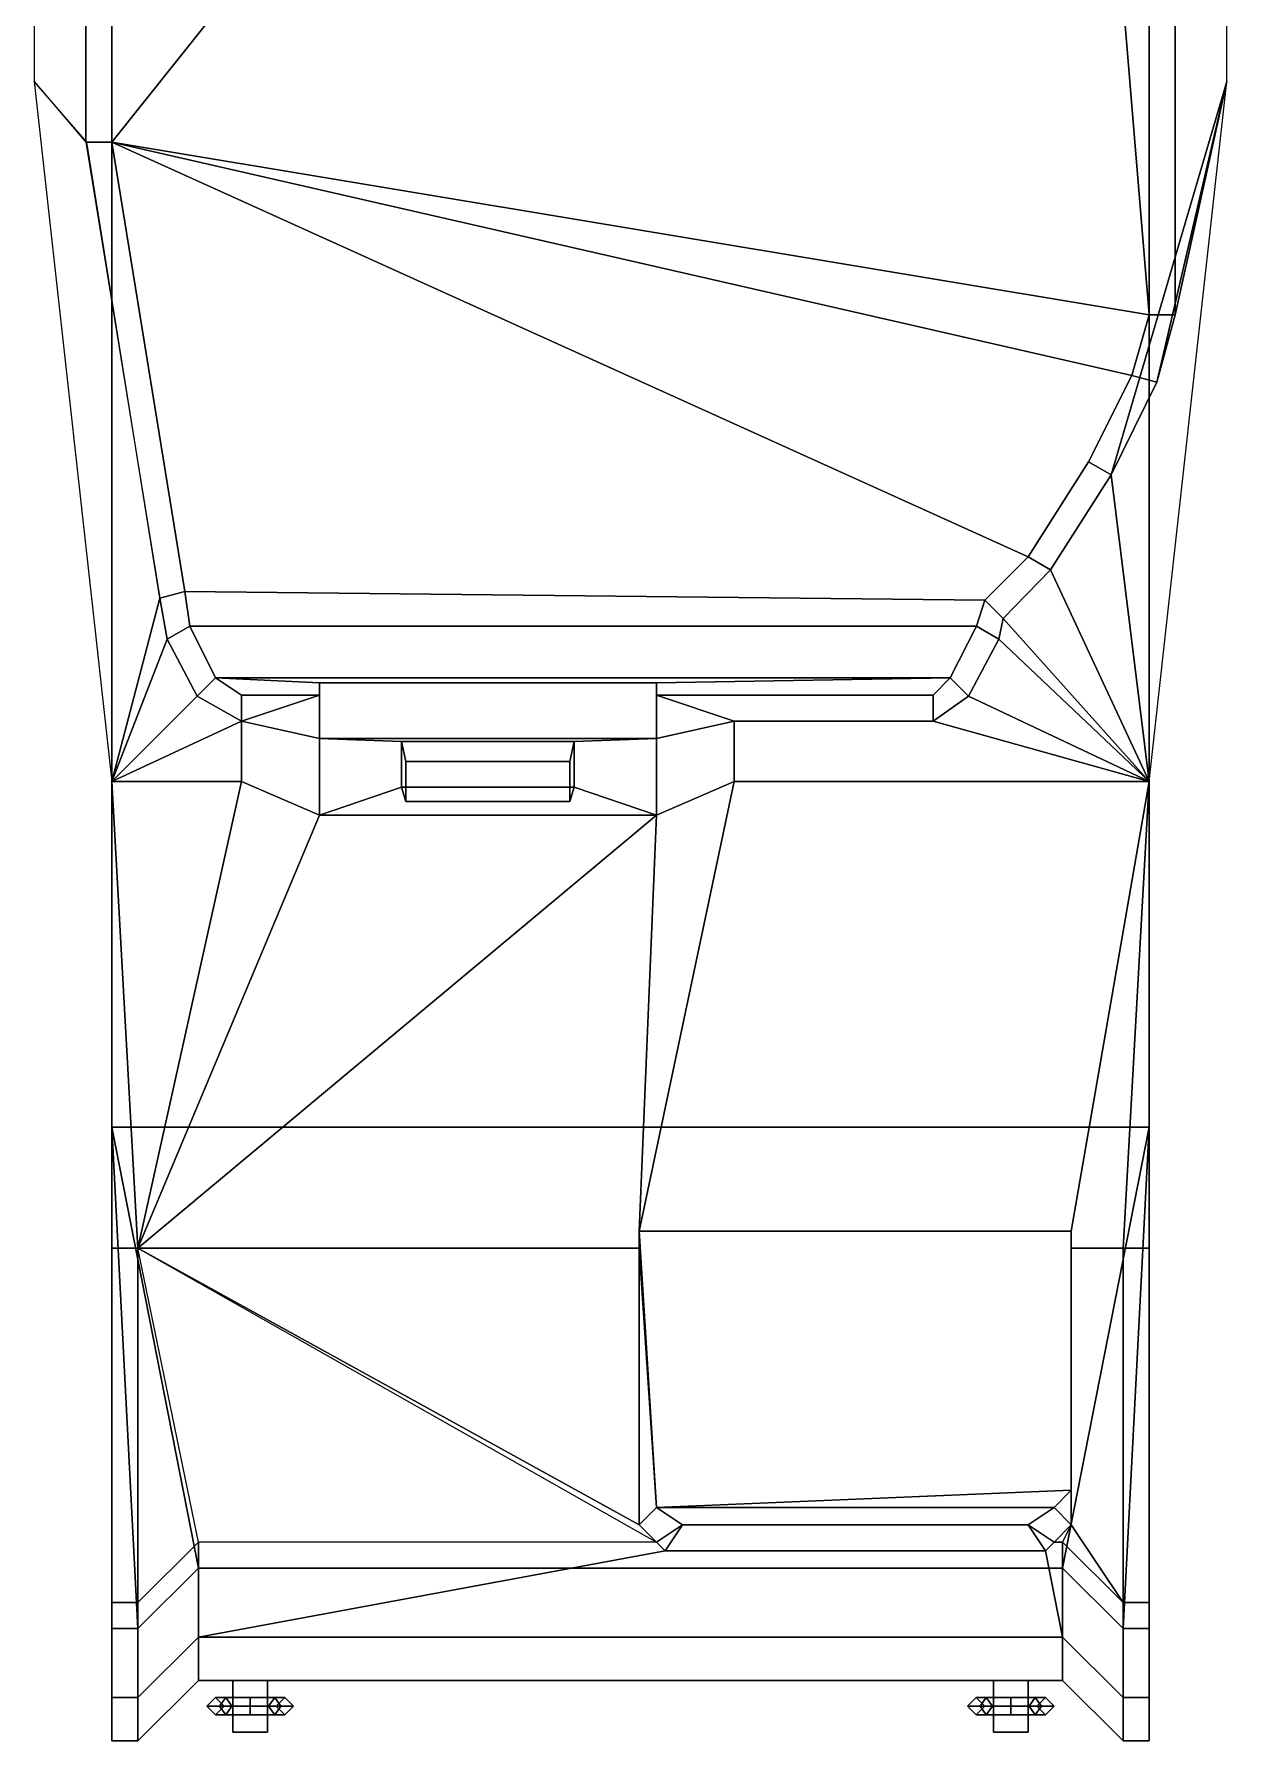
# Model space of a CAD drawing. Extents: x -0.9 to 0.69, y -1.94 to 2.01.
# Drawn here: x -0.69 to 0.69, y -1.94 to 0.035 of the extents above; entities that cross this region are included whole.
import ezdxf

# ---------------------------------------------------------------- set-up
doc = ezdxf.new("R2010")
doc.units = 0
doc.layers.get('0').update_dxf_attribs({"linetype": 'CONTINUOUS'})

msp = doc.modelspace()

# ---------------------------------------------------------------- linework, layer by layer
for points in [[(-0.6, -1.37, 0.9411), (-0.6, 1.6, 1.07), (-0.6, 1.58, 0.33), (-0.6, -1.23, 0.33)], [(-0.6, -0.83, 1.07), (-0.6, 1.6, 1.07), (-0.6, 1.6, 1.07), (-0.6, -1.37, 0.9411)], [(0.6, -1.23, 0.33), (0.6, 1.58, 0.33), (0.6, 1.6, 1.07), (0.6, -1.37, 0.9411)], [(0.6, -1.37, 0.9411), (0.6, 1.6, 1.07), (0.6, 1.6, 1.07), (0.6, -0.83, 1.07)], [(-0.6, -1.23, 0.33), (-0.6, 1.58, 0.33), (0.6, 1.58, 0.33), (0.6, -1.23, 0.33)], [(-0.63, 0.8, 1.35), (-0.69, 1.06, 1.07), (-0.69, -0.02, 1.07), (-0.63, -0.09, 1.35)], [(0.63, -0.29, 1.35), (0.69, -0.02, 1.07), (0.69, 1.06, 1.07), (0.63, 0.8, 1.35)], [(-0.6, 0.8, 1.37), (-0.63, 0.8, 1.35), (-0.63, -0.09, 1.35), (-0.6, -0.09, 1.37)], [(0.11, 0.8, 1.37), (-0.6, -0.09, 1.37), (0.6, -0.29, 1.37), (0.51, 0.8, 1.37)], [(0.11, 0.8, 1.37), (-0.6, 0.8, 1.37), (-0.6, -0.09, 1.37), (0.11, 0.8, 1.37)], [(0.51, 0.8, 1.37), (0.6, -0.29, 1.37), (0.6, 0.8, 1.37), (0.51, 0.8, 1.37)], [(0.6, -0.29, 1.37), (0.63, -0.29, 1.35), (0.63, 0.8, 1.35), (0.6, 0.8, 1.37)], [(-0.629, -0.09, 1.35), (-0.69, -0.02, 1.07), (-0.6, -0.83, 1.07), (-0.5447, -0.6178, 1.35)], [(0.556, -0.475, 1.35), (0.69, -0.02, 1.07), (0.69, -0.02, 1.07), (0.609, -0.3678, 1.35)], [(0.6, -0.83, 1.07), (0.69, -0.02, 1.07), (0.69, -0.02, 1.07), (0.556, -0.475, 1.35)], [(0.609, -0.3678, 1.35), (0.69, -0.02, 1.07), (0.69, -0.02, 1.07), (0.63, -0.29, 1.35)], [(-0.6, -0.09, 1.37), (-0.63, -0.09, 1.35), (-0.5447, -0.6178, 1.35), (-0.5157, -0.61, 1.37)], [(-0.6, -0.09, 1.37), (-0.5157, -0.61, 1.37), (0.41, -0.62, 1.3678), (0.46, -0.57, 1.37)], [(0.58, -0.36, 1.37), (-0.6, -0.09, 1.37), (0.46, -0.57, 1.37), (0.53, -0.46, 1.37)], [(0.6, -0.29, 1.37), (-0.6, -0.09, 1.37), (0.58, -0.36, 1.37), (0.6, -0.29, 1.37)], [(0.58, -0.36, 1.37), (0.609, -0.3678, 1.35), (0.63, -0.29, 1.35), (0.6, -0.29, 1.37)], [(0.53, -0.46, 1.37), (0.556, -0.475, 1.35), (0.609, -0.3678, 1.35), (0.58, -0.36, 1.37)], [(0.46, -0.57, 1.37), (0.486, -0.585, 1.35), (0.556, -0.475, 1.35), (0.53, -0.46, 1.37)], [(0.486, -0.585, 1.35), (0.6, -0.83, 1.07), (0.6, -0.83, 1.07), (0.556, -0.475, 1.35)], [(0.41, -0.62, 1.3678), (0.4312, -0.6412, 1.3478), (0.486, -0.585, 1.35), (0.46, -0.57, 1.37)], [(0.4312, -0.6412, 1.3478), (0.6, -0.83, 1.07), (0.6, -0.83, 1.07), (0.486, -0.585, 1.35)], [(-0.5157, -0.61, 1.37), (-0.5447, -0.6178, 1.35), (-0.536, -0.665, 1.3411), (-0.51, -0.65, 1.3611)], [(-0.5157, -0.61, 1.37), (-0.51, -0.65, 1.3611), (0.4004, -0.65, 1.3611), (0.41, -0.62, 1.3678)], [(-0.5447, -0.6178, 1.35), (-0.6, -0.83, 1.07), (-0.6, -0.83, 1.07), (-0.536, -0.665, 1.3411)], [(0.4004, -0.65, 1.3611), (0.4263, -0.6652, 1.3411), (0.4312, -0.6412, 1.3478), (0.41, -0.62, 1.3678)], [(-0.51, -0.65, 1.3611), (-0.536, -0.665, 1.3411), (-0.5012, -0.7312, 1.32), (-0.48, -0.71, 1.34)], [(-0.51, -0.65, 1.3611), (-0.48, -0.71, 1.34), (0.37, -0.71, 1.34), (0.4004, -0.65, 1.3611)], [(0.37, -0.71, 1.34), (0.3912, -0.7312, 1.32), (0.4263, -0.6652, 1.3411), (0.4003, -0.6502, 1.3611)], [(0.4263, -0.6652, 1.3411), (0.6, -0.83, 1.07), (0.6, -0.83, 1.07), (0.4312, -0.6412, 1.3478)], [(-0.536, -0.665, 1.3411), (-0.6, -0.83, 1.07), (-0.6, -0.83, 1.07), (-0.5012, -0.7312, 1.32)], [(0.3912, -0.7312, 1.32), (0.6, -0.83, 1.07), (0.6, -0.83, 1.07), (0.4263, -0.6652, 1.3411)], [(-0.48, -0.71, 1.34), (-0.5012, -0.7312, 1.32), (-0.45, -0.76, 1.3), (-0.45, -0.73, 1.32)], [(-0.48, -0.71, 1.34), (-0.45, -0.73, 1.32), (-0.36, -0.73, 1.32), (-0.36, -0.7157, 1.3343)], [(-0.48, -0.71, 1.34), (-0.36, -0.7157, 1.3343), (0.03, -0.7157, 1.3343), (0.37, -0.71, 1.34)], [(0.03, -0.7157, 1.3343), (0.03, -0.73, 1.32), (0.35, -0.73, 1.32), (0.37, -0.71, 1.34)], [(0.35, -0.73, 1.32), (0.35, -0.76, 1.3), (0.3912, -0.7312, 1.32), (0.37, -0.71, 1.34)], [(-0.45, -0.73, 1.32), (-0.45, -0.76, 1.3), (-0.45, -0.76, 1.3), (-0.36, -0.73, 1.32)], [(-0.36, -0.73, 1.32), (-0.45, -0.76, 1.3), (-0.45, -0.76, 1.3), (-0.36, -0.78, 1.32)], [(-0.36, -0.7157, 1.3343), (-0.36, -0.78, 1.32), (0.03, -0.78, 1.32), (0.03, -0.7157, 1.3343)], [(-0.36, -0.7157, 1.3343), (-0.36, -0.73, 1.32), (-0.36, -0.73, 1.32), (-0.36, -0.78, 1.32)], [(0.03, -0.7157, 1.3343), (0.03, -0.78, 1.32), (0.03, -0.73, 1.32), (0.03, -0.7157, 1.3343)], [(0.03, -0.73, 1.32), (0.12, -0.76, 1.3), (0.35, -0.76, 1.3), (0.35, -0.73, 1.32)], [(0.03, -0.73, 1.32), (0.03, -0.78, 1.32), (0.12, -0.76, 1.3), (0.03, -0.73, 1.32)], [(-0.5012, -0.7312, 1.32), (-0.6, -0.83, 1.07), (-0.6, -0.83, 1.07), (-0.45, -0.76, 1.3)], [(0.35, -0.76, 1.3), (0.6, -0.83, 1.07), (0.6, -0.83, 1.07), (0.3912, -0.7312, 1.32)], [(-0.45, -0.76, 1.3), (-0.6, -0.83, 1.07), (-0.45, -0.83, 1.07), (-0.45, -0.76, 1.3)], [(-0.45, -0.76, 1.3), (-0.45, -0.83, 1.07), (-0.36, -0.8687, 1.0608), (-0.36, -0.78, 1.32)], [(0.03, -0.78, 1.32), (0.03, -0.8687, 1.0608), (0.12, -0.83, 1.07), (0.12, -0.76, 1.3)], [(0.12, -0.76, 1.3), (0.12, -0.83, 1.07), (0.6, -0.83, 1.07), (0.35, -0.76, 1.3)], [(-0.36, -0.78, 1.32), (-0.36, -0.8687, 1.0608), (-0.265, -0.8364, 1.155), (-0.265, -0.7834, 1.31)], [(-0.36, -0.78, 1.32), (-0.265, -0.7834, 1.31), (-0.065, -0.7834, 1.31), (0.03, -0.78, 1.32)], [(-0.265, -0.7834, 1.31), (-0.26, -0.8068, 1.3), (-0.07, -0.8068, 1.3), (-0.065, -0.7834, 1.31)], [(-0.265, -0.7834, 1.31), (-0.265, -0.8364, 1.155), (-0.26, -0.853, 1.165), (-0.26, -0.8068, 1.3)], [(-0.07, -0.8068, 1.3), (-0.07, -0.853, 1.165), (-0.065, -0.8364, 1.155), (-0.065, -0.7834, 1.31)], [(-0.065, -0.7834, 1.31), (-0.065, -0.8364, 1.155), (0.03, -0.8687, 1.0608), (0.03, -0.78, 1.32)], [(-0.26, -0.8068, 1.3), (-0.26, -0.853, 1.165), (-0.07, -0.853, 1.165), (-0.07, -0.8068, 1.3)], [(-0.6, -0.83, 1.07), (-0.6, -1.37, 0.9411), (-0.57, -1.37, 0.9411), (-0.6, -0.83, 1.07)], [(-0.6, -0.83, 1.07), (-0.57, -1.37, 0.9411), (-0.57, -1.37, 0.9411), (-0.45, -0.83, 1.07)], [(-0.45, -0.83, 1.07), (-0.57, -1.37, 0.9411), (-0.57, -1.37, 0.9411), (-0.36, -0.8687, 1.0608)], [(-0.265, -0.8364, 1.155), (-0.36, -0.8687, 1.0608), (0.03, -0.8687, 1.0608), (-0.065, -0.8364, 1.155)], [(-0.26, -0.853, 1.165), (-0.265, -0.8364, 1.155), (-0.065, -0.8364, 1.155), (-0.07, -0.853, 1.165)], [(0.12, -0.83, 1.07), (0.01, -1.35, 0.9459), (0.51, -1.35, 0.9459), (0.6, -0.83, 1.07)], [(0.03, -0.8687, 1.0608), (0.03, -0.8687, 1.0608), (0.01, -1.35, 0.9459), (0.12, -0.83, 1.07)], [(0.51, -1.35, 0.9459), (0.51, -1.37, 0.9411), (0.57, -1.37, 0.9411), (0.6, -0.83, 1.07)], [(0.6, -0.83, 1.07), (0.57, -1.37, 0.9411), (0.6, -1.37, 0.9411), (0.6, -0.83, 1.07)], [(0.03, -0.8687, 1.0608), (-0.57, -1.37, 0.9411), (0.01, -1.37, 0.9411), (0.01, -1.35, 0.9459)], [(-0.36, -0.8687, 1.0608), (-0.57, -1.37, 0.9411), (-0.57, -1.37, 0.9411), (0.03, -0.8687, 1.0608)], [(-0.6, -1.81, 0.42), (-0.6, -1.23, 0.33), (-0.6, -1.23, 0.33), (-0.57, -1.81, 0.42)], [(-0.5, -1.74, 0.42), (-0.6, -1.23, 0.33), (0.6, -1.23, 0.33), (0.5, -1.74, 0.42)], [(-0.57, -1.81, 0.42), (-0.6, -1.23, 0.33), (-0.6, -1.23, 0.33), (-0.5, -1.74, 0.42)], [(-0.6, -1.37, 0.9411), (-0.6, -1.23, 0.33), (-0.6, -1.81, 0.42), (-0.6, -1.78, 0.86)], [(0.5, -1.74, 0.42), (0.6, -1.23, 0.33), (0.6, -1.23, 0.33), (0.57, -1.81, 0.42)], [(0.57, -1.81, 0.42), (0.6, -1.23, 0.33), (0.6, -1.23, 0.33), (0.6, -1.81, 0.42)], [(0.6, -1.78, 0.86), (0.6, -1.81, 0.42), (0.6, -1.23, 0.33), (0.6, -1.37, 0.9411)], [(0.01, -1.37, 0.9411), (0.01, -1.37, 0.9411), (0.03, -1.67, 0.89), (0.01, -1.35, 0.9459)], [(0.01, -1.35, 0.9459), (0.03, -1.67, 0.89), (0.51, -1.65, 0.8948), (0.51, -1.35, 0.9459)], [(0.51, -1.65, 0.8948), (0.51, -1.65, 0.8948), (0.51, -1.37, 0.9411), (0.51, -1.35, 0.9459)], [(-0.6, -1.37, 0.9411), (-0.6, -1.78, 0.86), (-0.57, -1.78, 0.86), (-0.57, -1.37, 0.9411)], [(-0.57, -1.37, 0.9411), (-0.57, -1.78, 0.86), (-0.5, -1.71, 0.86), (-0.57, -1.37, 0.9411)], [(-0.57, -1.37, 0.9411), (0.03, -1.71, 0.86), (0.01, -1.69, 0.8648)], [(-0.57, -1.37, 0.9411), (0.01, -1.69, 0.8648), (0.01, -1.37, 0.9411)], [(0.01, -1.37, 0.9411), (0.01, -1.37, 0.9411), (0.01, -1.69, 0.8648), (0.03, -1.67, 0.89)], [(0.51, -1.37, 0.9411), (0.51, -1.69, 0.8648), (0.57, -1.78, 0.86), (0.57, -1.37, 0.9411)], [(0.51, -1.65, 0.8948), (0.51, -1.65, 0.8948), (0.51, -1.69, 0.8648), (0.51, -1.37, 0.9411)], [(0.57, -1.37, 0.9411), (0.57, -1.78, 0.86), (0.6, -1.78, 0.86), (0.6, -1.37, 0.9411)], [(0.03, -1.67, 0.89), (0.03, -1.67, 0.89), (0.49, -1.67, 0.89), (0.51, -1.65, 0.8948)], [(0.49, -1.67, 0.89), (0.49, -1.67, 0.89), (0.51, -1.69, 0.8648), (0.51, -1.65, 0.8948)], [(0.03, -1.67, 0.89), (0.01, -1.69, 0.8648), (0.03, -1.71, 0.86), (0.06, -1.69, 0.89)], [(0.03, -1.67, 0.89), (0.06, -1.69, 0.89), (0.46, -1.69, 0.89), (0.49, -1.67, 0.89)], [(0.49, -1.67, 0.89), (0.46, -1.69, 0.89), (0.49, -1.71, 0.86), (0.51, -1.69, 0.8648)], [(0.06, -1.69, 0.89), (0.03, -1.71, 0.86), (0.04, -1.72, 0.8536), (0.06, -1.69, 0.89)], [(0.06, -1.69, 0.89), (0.04, -1.72, 0.8536), (0.48, -1.72, 0.8536), (0.46, -1.69, 0.89)], [(0.46, -1.69, 0.89), (0.46, -1.69, 0.89), (0.48, -1.72, 0.8536), (0.49, -1.71, 0.86)], [(0.49, -1.71, 0.86), (0.49, -1.71, 0.86), (0.5, -1.71, 0.86), (0.51, -1.69, 0.8648)], [(0.5, -1.71, 0.86), (0.5, -1.71, 0.86), (0.57, -1.78, 0.86), (0.51, -1.69, 0.8648)], [(-0.57, -1.78, 0.86), (-0.57, -1.89, 0.79), (-0.5, -1.82, 0.79), (-0.5, -1.71, 0.86)], [(-0.5, -1.71, 0.86), (-0.5, -1.82, 0.79), (0.04, -1.72, 0.8536), (0.03, -1.71, 0.86)], [(0.49, -1.71, 0.86), (0.48, -1.72, 0.8536), (0.5, -1.82, 0.79), (0.5, -1.71, 0.86)], [(0.5, -1.71, 0.86), (0.5, -1.82, 0.79), (0.57, -1.89, 0.79), (0.57, -1.78, 0.86)], [(0.04, -1.72, 0.8536), (-0.5, -1.82, 0.79), (0.5, -1.82, 0.79), (0.48, -1.72, 0.8536)], [(-0.57, -1.89, 0.49), (-0.57, -1.81, 0.42), (-0.5, -1.74, 0.42), (-0.5, -1.82, 0.49)], [(-0.5, -1.82, 0.49), (-0.5, -1.74, 0.42), (0.5, -1.74, 0.42), (0.5, -1.82, 0.49)], [(0.5, -1.82, 0.49), (0.5, -1.74, 0.42), (0.57, -1.81, 0.42), (0.57, -1.89, 0.49)], [(-0.6, -1.78, 0.86), (-0.6, -1.89, 0.79), (-0.57, -1.89, 0.79), (-0.57, -1.78, 0.86)], [(-0.6, -1.78, 0.86), (-0.6, -1.81, 0.42), (-0.6, -1.89, 0.49), (-0.6, -1.89, 0.79)], [(0.57, -1.78, 0.86), (0.57, -1.89, 0.79), (0.6, -1.89, 0.79), (0.6, -1.78, 0.86)], [(0.6, -1.89, 0.79), (0.6, -1.89, 0.49), (0.6, -1.81, 0.42), (0.6, -1.78, 0.86)], [(-0.6, -1.89, 0.49), (-0.6, -1.81, 0.42), (-0.57, -1.81, 0.42), (-0.57, -1.89, 0.49)], [(0.57, -1.89, 0.49), (0.57, -1.81, 0.42), (0.6, -1.81, 0.42), (0.6, -1.89, 0.49)], [(-0.57, -1.94, 0.6), (-0.57, -1.89, 0.49), (-0.5, -1.82, 0.49), (-0.5, -1.87, 0.6)], [(-0.57, -1.89, 0.79), (-0.57, -1.94, 0.68), (-0.5, -1.87, 0.68), (-0.5, -1.82, 0.79)], [(-0.5, -1.87, 0.6), (-0.5, -1.82, 0.49), (0.5, -1.82, 0.49), (0.5, -1.87, 0.6)], [(-0.5, -1.82, 0.79), (-0.5, -1.87, 0.68), (0.5, -1.87, 0.68), (0.5, -1.82, 0.79)], [(0.5, -1.82, 0.79), (0.5, -1.87, 0.68), (0.57, -1.94, 0.68), (0.57, -1.89, 0.79)], [(0.5, -1.87, 0.6), (0.5, -1.82, 0.49), (0.57, -1.89, 0.49), (0.57, -1.94, 0.6)], [(-0.57, -1.94, 0.68), (-0.57, -1.94, 0.6), (-0.5, -1.87, 0.6), (-0.5, -1.87, 0.68)], [(-0.5, -1.87, 0.68), (-0.5, -1.87, 0.6), (0.5, -1.87, 0.6), (0.5, -1.87, 0.68)], [(-0.46, -1.9, 0.68), (-0.46, -1.87, 0.68), (-0.46, -1.87, 0.63), (-0.46, -1.9, 0.63)], [(-0.42, -1.87, 0.63), (-0.42, -1.9, 0.63), (-0.46, -1.9, 0.63), (-0.46, -1.87, 0.63)], [(-0.42, -1.9, 0.68), (-0.42, -1.87, 0.68), (-0.46, -1.87, 0.68), (-0.46, -1.9, 0.68)], [(-0.42, -1.87, 0.68), (-0.42, -1.9, 0.68), (-0.42, -1.9, 0.63), (-0.42, -1.87, 0.63)], [(0.42, -1.9, 0.68), (0.42, -1.87, 0.68), (0.42, -1.87, 0.63), (0.42, -1.9, 0.63)], [(0.46, -1.87, 0.63), (0.46, -1.9, 0.63), (0.42, -1.9, 0.63), (0.42, -1.87, 0.63)], [(0.46, -1.9, 0.68), (0.46, -1.87, 0.68), (0.42, -1.87, 0.68), (0.42, -1.9, 0.68)], [(0.46, -1.87, 0.68), (0.46, -1.9, 0.68), (0.46, -1.9, 0.63), (0.46, -1.87, 0.63)], [(0.5, -1.87, 0.68), (0.5, -1.87, 0.6), (0.57, -1.94, 0.6), (0.57, -1.94, 0.68)], [(-0.6, -1.94, 0.6), (-0.6, -1.89, 0.49), (-0.57, -1.89, 0.49), (-0.57, -1.94, 0.6)], [(-0.6, -1.89, 0.79), (-0.6, -1.94, 0.68), (-0.57, -1.94, 0.68), (-0.57, -1.89, 0.79)], [(-0.6, -1.89, 0.79), (-0.6, -1.89, 0.49), (-0.6, -1.94, 0.6), (-0.6, -1.94, 0.68)], [(-0.48, -1.89, 0.54), (-0.49, -1.9, 0.54), (-0.49, -1.9, 0.67), (-0.48, -1.89, 0.66)], [(-0.49, -1.9, 0.54), (-0.48, -1.89, 0.54), (-0.4683, -1.89, 0.5117), (-0.4754, -1.9, 0.5046)], [(-0.46, -1.9, 0.67), (-0.46, -1.89, 0.66), (-0.48, -1.89, 0.66), (-0.49, -1.9, 0.67)], [(-0.47, -1.9, 0.54), (-0.48, -1.89, 0.54), (-0.48, -1.89, 0.66), (-0.47, -1.9, 0.65)], [(-0.48, -1.89, 0.54), (-0.47, -1.9, 0.54), (-0.4612, -1.9, 0.5188), (-0.4683, -1.89, 0.5117)], [(-0.46, -1.89, 0.66), (-0.46, -1.9, 0.65), (-0.47, -1.9, 0.65), (-0.48, -1.89, 0.66)], [(-0.4754, -1.9, 0.5046), (-0.4683, -1.89, 0.5117), (-0.44, -1.89, 0.5), (-0.44, -1.9, 0.49)], [(-0.4683, -1.89, 0.5117), (-0.4612, -1.9, 0.5188), (-0.44, -1.9, 0.51), (-0.44, -1.89, 0.5)], [(-0.44, -1.9, 0.49), (-0.44, -1.89, 0.5), (-0.4117, -1.89, 0.5117), (-0.4046, -1.9, 0.5046)], [(-0.44, -1.89, 0.5), (-0.44, -1.9, 0.51), (-0.4188, -1.9, 0.5188), (-0.4117, -1.89, 0.5117)], [(-0.42, -1.89, 0.66), (-0.42, -1.9, 0.67), (-0.39, -1.9, 0.67), (-0.4, -1.89, 0.66)], [(-0.42, -1.9, 0.65), (-0.42, -1.89, 0.66), (-0.4, -1.89, 0.66), (-0.41, -1.9, 0.65)], [(-0.4117, -1.89, 0.5117), (-0.4188, -1.9, 0.5188), (-0.41, -1.9, 0.54), (-0.4, -1.89, 0.54)], [(-0.4046, -1.9, 0.5046), (-0.4117, -1.89, 0.5117), (-0.4, -1.89, 0.54), (-0.39, -1.9, 0.54)], [(-0.4, -1.89, 0.54), (-0.41, -1.9, 0.54), (-0.41, -1.9, 0.65), (-0.4, -1.89, 0.66)], [(-0.39, -1.9, 0.54), (-0.4, -1.89, 0.54), (-0.4, -1.89, 0.66), (-0.39, -1.9, 0.67)], [(0.4, -1.89, 0.54), (0.39, -1.9, 0.54), (0.39, -1.9, 0.67), (0.4, -1.89, 0.66)], [(0.39, -1.9, 0.54), (0.4, -1.89, 0.54), (0.4117, -1.89, 0.5117), (0.4046, -1.9, 0.5046)], [(0.42, -1.9, 0.67), (0.42, -1.89, 0.66), (0.4, -1.89, 0.66), (0.39, -1.9, 0.67)], [(0.41, -1.9, 0.54), (0.4, -1.89, 0.54), (0.4, -1.89, 0.66), (0.41, -1.9, 0.65)], [(0.4, -1.89, 0.54), (0.41, -1.9, 0.54), (0.4188, -1.9, 0.5188), (0.4117, -1.89, 0.5117)], [(0.42, -1.89, 0.66), (0.42, -1.9, 0.65), (0.41, -1.9, 0.65), (0.4, -1.89, 0.66)], [(0.4046, -1.9, 0.5046), (0.4117, -1.89, 0.5117), (0.44, -1.89, 0.5), (0.44, -1.9, 0.49)], [(0.4117, -1.89, 0.5117), (0.4188, -1.9, 0.5188), (0.44, -1.9, 0.51), (0.44, -1.89, 0.5)], [(0.44, -1.89, 0.5), (0.44, -1.9, 0.51), (0.4612, -1.9, 0.5188), (0.4683, -1.89, 0.5117)], [(0.44, -1.9, 0.49), (0.44, -1.89, 0.5), (0.4683, -1.89, 0.5117), (0.4754, -1.9, 0.5046)], [(0.46, -1.9, 0.65), (0.46, -1.89, 0.66), (0.48, -1.89, 0.66), (0.47, -1.9, 0.65)], [(0.46, -1.89, 0.66), (0.46, -1.9, 0.67), (0.49, -1.9, 0.67), (0.48, -1.89, 0.66)], [(0.4683, -1.89, 0.5117), (0.4612, -1.9, 0.5188), (0.47, -1.9, 0.54), (0.48, -1.89, 0.54)], [(0.4754, -1.9, 0.5046), (0.4683, -1.89, 0.5117), (0.48, -1.89, 0.54), (0.49, -1.9, 0.54)], [(0.48, -1.89, 0.54), (0.47, -1.9, 0.54), (0.47, -1.9, 0.65), (0.48, -1.89, 0.66)], [(0.49, -1.9, 0.54), (0.48, -1.89, 0.54), (0.48, -1.89, 0.66), (0.49, -1.9, 0.67)], [(0.57, -1.89, 0.79), (0.57, -1.94, 0.68), (0.6, -1.94, 0.68), (0.6, -1.89, 0.79)], [(0.57, -1.94, 0.6), (0.57, -1.89, 0.49), (0.6, -1.89, 0.49), (0.6, -1.94, 0.6)], [(0.6, -1.94, 0.68), (0.6, -1.94, 0.6), (0.6, -1.89, 0.49), (0.6, -1.89, 0.79)], [(-0.49, -1.9, 0.54), (-0.48, -1.91, 0.54), (-0.48, -1.91, 0.66), (-0.49, -1.9, 0.67)], [(-0.48, -1.91, 0.54), (-0.49, -1.9, 0.54), (-0.4754, -1.9, 0.5046), (-0.4683, -1.91, 0.5117)], [(-0.46, -1.91, 0.66), (-0.46, -1.9, 0.67), (-0.49, -1.9, 0.67), (-0.48, -1.91, 0.66)], [(-0.48, -1.91, 0.54), (-0.47, -1.9, 0.54), (-0.47, -1.9, 0.65), (-0.48, -1.91, 0.66)], [(-0.47, -1.9, 0.54), (-0.48, -1.91, 0.54), (-0.4683, -1.91, 0.5117), (-0.4612, -1.9, 0.5188)], [(-0.46, -1.9, 0.65), (-0.46, -1.91, 0.66), (-0.48, -1.91, 0.66), (-0.47, -1.9, 0.65)], [(-0.4683, -1.91, 0.5117), (-0.4754, -1.9, 0.5046), (-0.44, -1.9, 0.49), (-0.44, -1.91, 0.5)], [(-0.4612, -1.9, 0.5188), (-0.4683, -1.91, 0.5117), (-0.44, -1.91, 0.5), (-0.44, -1.9, 0.51)], [(-0.42, -1.9, 0.63), (-0.42, -1.93, 0.64), (-0.46, -1.93, 0.64), (-0.46, -1.9, 0.63)], [(-0.46, -1.93, 0.67), (-0.46, -1.9, 0.68), (-0.46, -1.9, 0.63), (-0.46, -1.93, 0.64)], [(-0.42, -1.93, 0.67), (-0.42, -1.9, 0.68), (-0.46, -1.9, 0.68), (-0.46, -1.93, 0.67)], [(-0.44, -1.91, 0.5), (-0.44, -1.9, 0.49), (-0.4046, -1.9, 0.5046), (-0.4117, -1.91, 0.5117)], [(-0.44, -1.9, 0.51), (-0.44, -1.91, 0.5), (-0.4117, -1.91, 0.5117), (-0.4188, -1.9, 0.5188)], [(-0.42, -1.9, 0.68), (-0.42, -1.93, 0.67), (-0.42, -1.93, 0.64), (-0.42, -1.9, 0.63)], [(-0.42, -1.9, 0.67), (-0.42, -1.91, 0.66), (-0.4, -1.91, 0.66), (-0.39, -1.9, 0.67)], [(-0.42, -1.91, 0.66), (-0.42, -1.9, 0.65), (-0.41, -1.9, 0.65), (-0.4, -1.91, 0.66)], [(-0.4188, -1.9, 0.5188), (-0.4117, -1.91, 0.5117), (-0.4, -1.91, 0.54), (-0.41, -1.9, 0.54)], [(-0.4117, -1.91, 0.5117), (-0.4046, -1.9, 0.5046), (-0.39, -1.9, 0.54), (-0.4, -1.91, 0.54)], [(-0.41, -1.9, 0.54), (-0.4, -1.91, 0.54), (-0.4, -1.91, 0.66), (-0.41, -1.9, 0.65)], [(-0.4, -1.91, 0.54), (-0.39, -1.9, 0.54), (-0.39, -1.9, 0.67), (-0.4, -1.91, 0.66)], [(0.39, -1.9, 0.54), (0.4, -1.91, 0.54), (0.4, -1.91, 0.66), (0.39, -1.9, 0.67)], [(0.4, -1.91, 0.54), (0.39, -1.9, 0.54), (0.4046, -1.9, 0.5046), (0.4117, -1.91, 0.5117)], [(0.42, -1.91, 0.66), (0.42, -1.9, 0.67), (0.39, -1.9, 0.67), (0.4, -1.91, 0.66)], [(0.4, -1.91, 0.54), (0.41, -1.9, 0.54), (0.41, -1.9, 0.65), (0.4, -1.91, 0.66)], [(0.41, -1.9, 0.54), (0.4, -1.91, 0.54), (0.4117, -1.91, 0.5117), (0.4188, -1.9, 0.5188)], [(0.42, -1.9, 0.65), (0.42, -1.91, 0.66), (0.4, -1.91, 0.66), (0.41, -1.9, 0.65)], [(0.4117, -1.91, 0.5117), (0.4046, -1.9, 0.5046), (0.44, -1.9, 0.49), (0.44, -1.91, 0.5)], [(0.4188, -1.9, 0.5188), (0.4117, -1.91, 0.5117), (0.44, -1.91, 0.5), (0.44, -1.9, 0.51)], [(0.42, -1.93, 0.67), (0.42, -1.9, 0.68), (0.42, -1.9, 0.63), (0.42, -1.93, 0.64)], [(0.46, -1.9, 0.63), (0.46, -1.93, 0.64), (0.42, -1.93, 0.64), (0.42, -1.9, 0.63)], [(0.46, -1.93, 0.67), (0.46, -1.9, 0.68), (0.42, -1.9, 0.68), (0.42, -1.93, 0.67)], [(0.44, -1.9, 0.51), (0.44, -1.91, 0.5), (0.4683, -1.91, 0.5117), (0.4612, -1.9, 0.5188)], [(0.44, -1.91, 0.5), (0.44, -1.9, 0.49), (0.4754, -1.9, 0.5046), (0.4683, -1.91, 0.5117)], [(0.46, -1.9, 0.68), (0.46, -1.93, 0.67), (0.46, -1.93, 0.64), (0.46, -1.9, 0.63)], [(0.46, -1.91, 0.66), (0.46, -1.9, 0.65), (0.47, -1.9, 0.65), (0.48, -1.91, 0.66)], [(0.46, -1.9, 0.67), (0.46, -1.91, 0.66), (0.48, -1.91, 0.66), (0.49, -1.9, 0.67)], [(0.4612, -1.9, 0.5188), (0.4683, -1.91, 0.5117), (0.48, -1.91, 0.54), (0.47, -1.9, 0.54)], [(0.4683, -1.91, 0.5117), (0.4754, -1.9, 0.5046), (0.49, -1.9, 0.54), (0.48, -1.91, 0.54)], [(0.47, -1.9, 0.54), (0.48, -1.91, 0.54), (0.48, -1.91, 0.66), (0.47, -1.9, 0.65)], [(0.48, -1.91, 0.54), (0.49, -1.9, 0.54), (0.49, -1.9, 0.67), (0.48, -1.91, 0.66)], [(-0.42, -1.93, 0.64), (-0.42, -1.93, 0.67), (-0.46, -1.93, 0.67), (-0.46, -1.93, 0.64)], [(0.46, -1.93, 0.64), (0.46, -1.93, 0.67), (0.42, -1.93, 0.67), (0.42, -1.93, 0.64)], [(-0.6, -1.94, 0.68), (-0.6, -1.94, 0.6), (-0.57, -1.94, 0.6), (-0.57, -1.94, 0.68)], [(0.57, -1.94, 0.68), (0.57, -1.94, 0.6), (0.6, -1.94, 0.6), (0.6, -1.94, 0.68)]]:
    msp.add_3dface(points)

doc.saveas('drawing.dxf')
